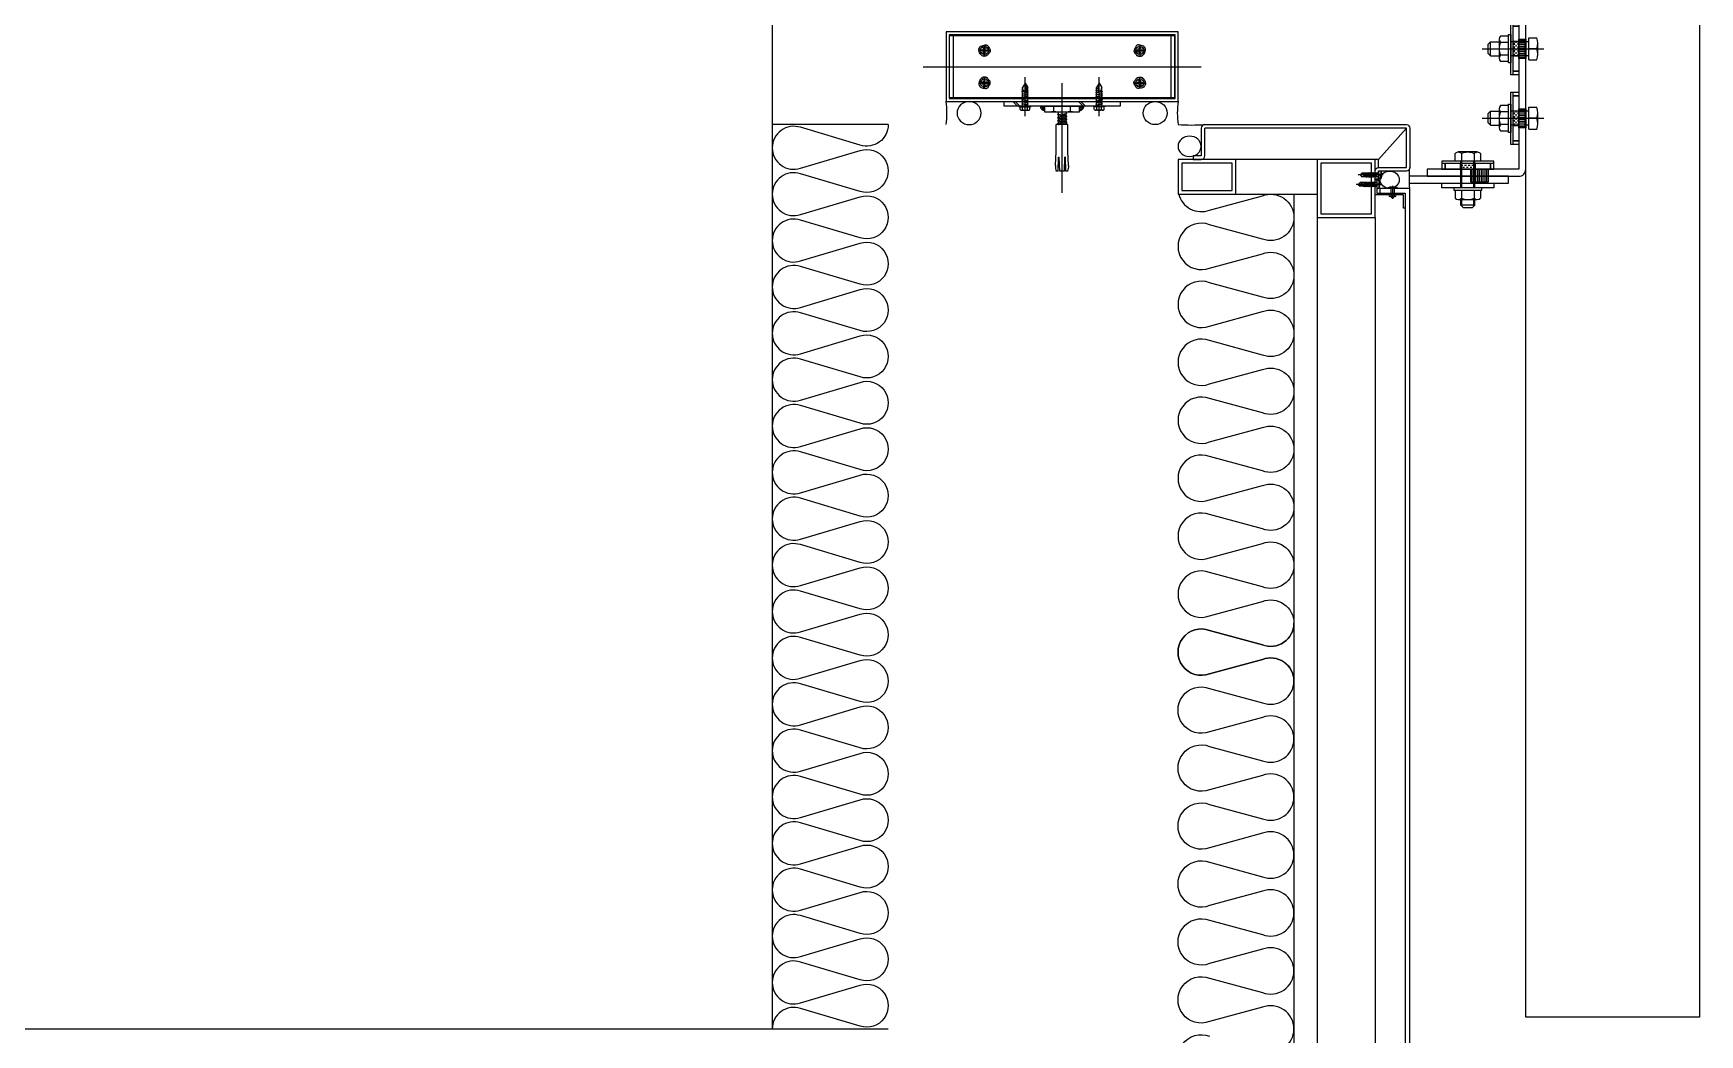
# Model space of a CAD drawing. Header units: millimetres. Extents: x 19868 to 801382, y -4805 to 85279.
# Drawn here: x 579051 to 580488, y 43674 to 44538 of the extents above; entities that cross this region are included whole.
import ezdxf

# ---------------------------------------------------------------- set-up
doc = ezdxf.new("R2010")
doc.units = ezdxf.units.MM
doc.header["$LTSCALE"] = 250
for name, pattern in [('CENTER', [50.8, 31.75, -6.35, 6.35, -6.35]), ('HID', [2.8, 1.8, -1]), ('HIDDEN', [9.525, 6.35, -3.175]), ('HIDDEN2', [4.7625, 3.175, -1.5875])]:
    doc.linetypes.add(name, pattern=pattern)
for name, color, linetype in [('-입면선1', 2, 'Continuous'), ('0-Sheet', 7, 'Continuous'), ('4', 4, 'Continuous'), ('A-ELE-4', 4, 'Continuous'), ('A-ELE-8', 8, 'Continuous'), ('A-ETC-8', 8, 'Continuous'), ('A-FIN', 6, 'Continuous'), ('A-FIN-9', 7, 'Continuous'), ('alucobond', 7, 'Continuous'), ('EXTRUSION', 7, 'Continuous'), ('fastener', 1, 'Continuous'), ('INSUL', 8, 'Continuous'), ('ISL', 251, 'Continuous'), ('mold', 4, 'Continuous'), ('RIVET', 6, 'Continuous'), ('S-TEEL', 4, 'Continuous'), ('SCREW', 1, 'Continuous'), ('SEALANT', 252, 'Continuous')]:
    doc.layers.add(name, color=color, linetype=linetype)

# ---------------------------------------------------------------- blocks, each defined once
blk = doc.blocks.new('A$C8466693f')
at = {"layer": 'A-ETC-8'}
h = blk.add_hatch(dxfattribs=at)
h.set_pattern_fill('JIS_LC_20A', color=256, scale=2, angle=270)
h.set_pattern_definition([(315, (-2993.713, 8736.746), (28.28427, 28.28427), []), (315, (-2993.713, 8734.746), (28.28427, 28.28427), [])])
h.paths.add_polyline_path([(200, -4224), (100, -4224), (100, -4220), (200, -4220)])
at = {"layer": 'INSUL'}
h = blk.add_hatch(dxfattribs=at)
h.set_pattern_fill('AR-SAND', color=256, scale=0.02)
h.set_pattern_definition([(217.5, (2931.9651, -3195.99146), (0.03200063, -0.97882647), [0, -0.77216, 0, -0.8636, 0, -0.8255]), (187.5, (2931.9651, -3195.9915), (-0.89904657, -1.4336502), [0, -0.41656, 0, -0.69596, 0, -0.2667]), (147.5, (2932.5899, -3195.99146), (-1.58198474, -0.00287437), [0, -0.254, 0, -0.9144, 0, -1.1938]), (137.5, (2932.5899, -3195.9915), (-1.5271129, -0.44585865), [0, -0.127, 0, -0.59944, 0, -0.6858])])
edge = h.paths.add_edge_path()
edge.add_spline(control_points=[(81.8, -4171.6), (81, -4171.7), (79.3, -4172.1), (77.5, -4175.2), (78.9, -4178.7), (81.8, -4181.6), (85.1, -4180.8), (86.6, -4178.9), (88.7, -4176.9), (87.1, -4173.8), (85.2, -4170.7), (83.1, -4171.2), (81.8, -4171.6)], knot_values=[0, 0, 0, 0, 2.395518, 5.094248, 9.480582, 12.644651, 16.609604, 17.634177, 20.133363, 24.245726, 26.635337, 30.092794, 30.092794, 30.092794, 30.092794], degree=3, periodic=0)
h = blk.add_hatch(dxfattribs=at)
h.set_pattern_fill('AR-SAND', color=256, scale=0.02, angle=180)
h.set_pattern_definition([(217.5, (2881.9651, -3195.99146), (0.03200063, -0.97882647), [0, -0.77216, 0, -0.8636, 0, -0.8255]), (187.5, (2881.9651, -3195.9915), (-0.89904657, -1.4336502), [0, -0.41656, 0, -0.69596, 0, -0.2667]), (147.5, (2882.5899, -3195.99146), (-1.58198474, -0.00287437), [0, -0.254, 0, -0.9144, 0, -1.1938]), (137.5, (2882.5899, -3195.9915), (-1.5271129, -0.44585865), [0, -0.127, 0, -0.59944, 0, -0.6858])])
edge = h.paths.add_edge_path()
edge.add_spline(control_points=[(218.2, -4171.6), (219, -4171.7), (220.7, -4172.1), (222.5, -4175.2), (221.1, -4178.7), (218.2, -4181.6), (214.9, -4180.8), (213.4, -4178.9), (211.3, -4176.9), (212.9, -4173.8), (214.8, -4170.7), (216.9, -4171.2), (218.2, -4171.6)], knot_values=[0, 0, 0, 0, 2.395518, 5.094248, 9.480582, 12.644651, 16.609604, 17.634177, 20.133363, 24.245726, 26.635337, 30.092794, 30.092794, 30.092794, 30.092794], degree=3, periodic=0)
h = blk.add_hatch(dxfattribs=at)
h.set_pattern_fill('AR-SAND', color=256, scale=0.02, angle=360)
h.set_pattern_definition([(217.5, (2931.9651, -3199.99146), (0.03200063, -0.97882647), [0, -0.77216, 0, -0.8636, 0, -0.8255]), (187.5, (2931.9651, -3199.9915), (-0.89904657, -1.4336502), [0, -0.41656, 0, -0.69596, 0, -0.2667]), (147.5, (2932.5899, -3199.99146), (-1.58198474, -0.00287437), [0, -0.254, 0, -0.9144, 0, -1.1938]), (137.5, (2932.5899, -3199.9915), (-1.5271129, -0.44585865), [0, -0.127, 0, -0.59944, 0, -0.6858])])
edge = h.paths.add_edge_path()
edge.add_spline(control_points=[(81.8, -4208.4), (81, -4208.3), (79.3, -4207.9), (77.5, -4204.8), (78.9, -4201.3), (81.8, -4198.4), (85.1, -4199.2), (86.6, -4201.1), (88.7, -4203.1), (87.1, -4206.2), (85.2, -4209.3), (83.1, -4208.8), (81.8, -4208.4)], knot_values=[0, 0, 0, 0, 2.395518, 5.094248, 9.480582, 12.644651, 16.609604, 17.634177, 20.133363, 24.245726, 26.635337, 30.092794, 30.092794, 30.092794, 30.092794], degree=3, periodic=0)
h = blk.add_hatch(dxfattribs=at)
h.set_pattern_fill('AR-SAND', color=256, scale=0.02, angle=180)
h.set_pattern_definition([(217.5, (2881.9651, -3199.99146), (0.03200063, -0.97882647), [0, -0.77216, 0, -0.8636, 0, -0.8255]), (187.5, (2881.9651, -3199.9915), (-0.89904657, -1.4336502), [0, -0.41656, 0, -0.69596, 0, -0.2667]), (147.5, (2882.5899, -3199.99146), (-1.58198474, -0.00287437), [0, -0.254, 0, -0.9144, 0, -1.1938]), (137.5, (2882.5899, -3199.9915), (-1.5271129, -0.44585865), [0, -0.127, 0, -0.59944, 0, -0.6858])])
edge = h.paths.add_edge_path()
edge.add_spline(control_points=[(218.2, -4208.4), (219, -4208.3), (220.7, -4207.9), (222.5, -4204.8), (221.1, -4201.3), (218.2, -4198.4), (214.9, -4199.2), (213.4, -4201.1), (211.3, -4203.1), (212.9, -4206.2), (214.8, -4209.3), (216.9, -4208.8), (218.2, -4208.4)], knot_values=[0, 0, 0, 0, 2.395518, 5.094248, 9.480582, 12.644651, 16.609604, 17.634177, 20.133363, 24.245726, 26.635337, 30.092794, 30.092794, 30.092794, 30.092794], degree=3, periodic=0)
at = {"layer": 'A-ETC-8'}
for p, q in [((115.7, -4211.2), (115.2, -4211.5)), ((120.8, -4212.5), (115.2, -4211.5)), ((115.7, -4211.7), (115.2, -4211.5)), ((118, -4204.1), (115.7, -4208)), ((115.7, -4211.2), (115.7, -4208)), ((115.7, -4211.2), (120.3, -4212.8)), ((120.3, -4212.3), (115.7, -4211.7)), ((115.7, -4213), (115.7, -4211.7)), ((118, -4232.6), (118, -4199.1)), ((118, -4204.1), (120.3, -4208)), ((118, -4204.1), (119.2, -4210.3)), ((118, -4210.3), (120.3, -4211.1)), ((120.8, -4210.8), (118, -4210.3)), ((120.3, -4210.6), (118, -4210.3)), ((120.3, -4210.6), (120.3, -4208)), ((120.8, -4210.8), (120.3, -4210.6)), ((120.8, -4210.8), (120.3, -4211.1)), ((120.3, -4212.5), (120.3, -4211.1)), ((150, -4298.9), (150, -4204.1)), ((179.2, -4210.8), (182, -4210.3)), ((179.2, -4210.8), (179.7, -4210.6)), ((179.2, -4210.8), (179.7, -4211.1)), ((179.2, -4212.5), (184.8, -4211.5)), ((182, -4204.1), (179.7, -4208)), ((179.7, -4210.6), (179.7, -4208)), ((182, -4210.3), (179.7, -4211.1)), ((179.7, -4210.6), (182, -4210.3)), ((179.7, -4212.5), (179.7, -4211.1)), ((184.3, -4211.2), (179.7, -4212.8)), ((179.7, -4212.3), (184.3, -4211.7)), ((182, -4204.1), (180.8, -4210.3)), ((182, -4232.6), (182, -4199.1)), ((182, -4204.1), (184.3, -4208)), ((184.3, -4211.2), (184.3, -4208)), ((184.3, -4211.2), (184.8, -4211.5)), ((184.3, -4211.7), (184.8, -4211.5)), ((184.3, -4213), (184.3, -4211.7)), ((112.7, -4224), (123.3, -4224)), ((112.7, -4224.4), (112.7, -4224)), ((112.7, -4224.4), (123.3, -4224.4)), ((113.8, -4224.5), (122.2, -4224.5)), ((113.8, -4227), (113.8, -4224.5)), ((115.7, -4213), (115.2, -4213.3)), ((120.8, -4214.3), (115.2, -4213.3)), ((115.7, -4213.5), (115.2, -4213.3)), ((115.7, -4214.8), (115.2, -4215)), ((120.8, -4216.1), (115.2, -4215)), ((115.7, -4215.2), (115.2, -4215)), ((115.7, -4216.5), (115.2, -4216.8)), ((120.8, -4217.8), (115.2, -4216.8)), ((115.7, -4217), (115.2, -4216.8)), ((115.7, -4218.3), (115.2, -4218.5)), ((120.8, -4219.6), (115.2, -4218.5)), ((115.7, -4218.8), (115.2, -4218.5)), ((115.7, -4220), (115.2, -4220.3)), ((120.8, -4221.3), (115.2, -4220.3)), ((115.7, -4220.5), (115.2, -4220.3)), ((115.7, -4221.8), (115.2, -4222.1)), ((120.8, -4223.1), (115.2, -4222.1)), ((115.7, -4222.3), (115.2, -4222.1)), ((115.7, -4213), (120.3, -4214.6)), ((120.3, -4214.1), (115.7, -4213.5)), ((115.7, -4214.8), (115.7, -4213.5)), ((115.7, -4214.8), (120.3, -4216.3)), ((120.3, -4215.8), (115.7, -4215.2)), ((115.7, -4216.5), (115.7, -4215.2)), ((115.7, -4216.5), (120.3, -4218.1)), ((120.3, -4217.6), (115.7, -4217)), ((115.7, -4218.3), (115.7, -4217)), ((115.7, -4218.3), (120.3, -4219.8)), ((120.3, -4219.4), (115.7, -4218.8)), ((115.7, -4220), (115.7, -4218.8)), ((115.7, -4220), (120.3, -4221.6)), ((120.3, -4221.1), (115.7, -4220.5)), ((115.7, -4221.8), (115.7, -4220.5)), ((115.7, -4221.8), (120.3, -4223.4)), ((115.7, -4224), (115.7, -4222.3)), ((120.3, -4222.9), (115.7, -4222.3)), ((115.7, -4224.5), (115.7, -4224.4)), ((115.9, -4227), (115.9, -4224.5)), ((120.1, -4227), (120.1, -4224.5)), ((120.8, -4212.5), (120.3, -4212.3)), ((120.8, -4212.5), (120.3, -4212.8)), ((120.3, -4214.1), (120.3, -4212.8)), ((120.8, -4214.3), (120.3, -4214.1)), ((120.8, -4214.3), (120.3, -4214.6)), ((120.3, -4215.8), (120.3, -4214.6)), ((120.8, -4216.1), (120.3, -4215.8)), ((120.8, -4216.1), (120.3, -4216.3)), ((120.3, -4217.6), (120.3, -4216.3)), ((120.8, -4217.8), (120.3, -4217.6)), ((120.8, -4217.8), (120.3, -4218.1)), ((120.3, -4219.4), (120.3, -4218.1)), ((120.8, -4219.6), (120.3, -4219.4)), ((120.8, -4219.6), (120.3, -4219.8)), ((120.3, -4221.1), (120.3, -4219.8)), ((120.8, -4221.3), (120.3, -4221.1)), ((120.8, -4221.3), (120.3, -4221.6)), ((120.3, -4222.9), (120.3, -4221.6)), ((120.8, -4223.1), (120.3, -4222.9)), ((120.8, -4223.1), (120.3, -4223.4)), ((120.3, -4224), (120.3, -4223.4)), ((120.3, -4224.5), (120.3, -4224.4)), ((122.2, -4227), (122.2, -4224.5)), ((123.3, -4224.4), (123.3, -4224)), ((135, -4224), (165, -4224)), ((135, -4229), (135, -4224)), ((142.9, -4228.2), (142.9, -4224.8)), ((157.1, -4228.2), (157.1, -4224.8)), ((165, -4229), (165, -4224)), ((187.3, -4224), (176.7, -4224)), ((176.7, -4224.4), (176.7, -4224)), ((187.3, -4224.4), (176.7, -4224.4)), ((186.2, -4224.5), (177.8, -4224.5)), ((177.8, -4227), (177.8, -4224.5)), ((179.2, -4212.5), (179.7, -4212.3)), ((179.2, -4212.5), (179.7, -4212.8)), ((179.2, -4214.3), (184.8, -4213.3)), ((179.2, -4214.3), (179.7, -4214.1)), ((179.2, -4214.3), (179.7, -4214.6)), ((179.2, -4216.1), (184.8, -4215)), ((179.2, -4216.1), (179.7, -4215.8)), ((179.2, -4216.1), (179.7, -4216.3)), ((179.2, -4217.8), (184.8, -4216.8)), ((179.2, -4217.8), (179.7, -4217.6)), ((179.2, -4217.8), (179.7, -4218.1)), ((179.2, -4219.6), (184.8, -4218.5)), ((179.2, -4219.6), (179.7, -4219.4)), ((179.2, -4219.6), (179.7, -4219.8)), ((179.2, -4221.3), (184.8, -4220.3)), ((179.2, -4221.3), (179.7, -4221.1)), ((179.2, -4221.3), (179.7, -4221.6)), ((179.2, -4223.1), (184.8, -4222.1)), ((179.2, -4223.1), (179.7, -4222.9)), ((179.2, -4223.1), (179.7, -4223.4)), ((179.7, -4214.1), (179.7, -4212.8)), ((184.3, -4213), (179.7, -4214.6)), ((179.7, -4214.1), (184.3, -4213.5)), ((179.7, -4215.8), (179.7, -4214.6)), ((184.3, -4214.8), (179.7, -4216.3)), ((179.7, -4215.8), (184.3, -4215.2)), ((179.7, -4217.6), (179.7, -4216.3)), ((184.3, -4216.5), (179.7, -4218.1)), ((179.7, -4217.6), (184.3, -4217)), ((179.7, -4219.4), (179.7, -4218.1)), ((184.3, -4218.3), (179.7, -4219.8)), ((179.7, -4219.4), (184.3, -4218.8)), ((179.7, -4221.1), (179.7, -4219.8)), ((184.3, -4220), (179.7, -4221.6)), ((179.7, -4221.1), (184.3, -4220.5)), ((179.7, -4222.9), (179.7, -4221.6)), ((184.3, -4221.8), (179.7, -4223.4)), ((179.7, -4222.9), (184.3, -4222.3)), ((179.7, -4224), (179.7, -4223.4)), ((179.7, -4224.5), (179.7, -4224.4)), ((179.9, -4227), (179.9, -4224.5)), ((184.1, -4227), (184.1, -4224.5)), ((184.3, -4213), (184.8, -4213.3)), ((184.3, -4213.5), (184.8, -4213.3)), ((184.3, -4214.8), (184.3, -4213.5)), ((184.3, -4214.8), (184.8, -4215)), ((184.3, -4215.2), (184.8, -4215)), ((184.3, -4216.5), (184.3, -4215.2)), ((184.3, -4216.5), (184.8, -4216.8)), ((184.3, -4217), (184.8, -4216.8)), ((184.3, -4218.3), (184.3, -4217)), ((184.3, -4218.3), (184.8, -4218.5)), ((184.3, -4218.8), (184.8, -4218.5)), ((184.3, -4220), (184.3, -4218.8)), ((184.3, -4220), (184.8, -4220.3)), ((184.3, -4220.5), (184.8, -4220.3)), ((184.3, -4221.8), (184.3, -4220.5)), ((184.3, -4221.8), (184.8, -4222.1)), ((184.3, -4222.3), (184.8, -4222.1)), ((184.3, -4224), (184.3, -4222.3)), ((184.3, -4224.5), (184.3, -4224.4)), ((186.2, -4227), (186.2, -4224.5)), ((187.3, -4224.4), (187.3, -4224)), ((114.9, -4227.6), (121.1, -4227.6)), ((135, -4229), (165, -4229)), ((155, -4240), (145, -4240)), ((145, -4263.1), (145, -4240)), ((146.1, -4231.3), (154.1, -4230.3)), ((146.1, -4231.3), (146.6, -4230.7)), ((146.1, -4231.3), (147.1, -4232.3)), ((146.1, -4233.8), (147.1, -4232.8)), ((146.1, -4233.8), (154.1, -4232.8)), ((146.1, -4233.8), (147.1, -4234.8)), ((146.1, -4236.4), (147.1, -4235.4)), ((146.1, -4236.4), (154.1, -4235.4)), ((146.1, -4236.4), (147.1, -4237.4)), ((146.1, -4238.9), (147.1, -4237.9)), ((146.1, -4238.9), (154.1, -4237.9)), ((146.1, -4238.9), (147.1, -4239.9)), ((146.6, -4229), (146.6, -4230)), ((146.6, -4230), (146.6, -4230.7)), ((147.1, -4232.3), (153.1, -4231.3)), ((147.1, -4232.8), (153.1, -4231.8)), ((147.1, -4232.8), (147.1, -4232.3)), ((147.1, -4234.8), (153.1, -4233.8)), ((147.1, -4235.4), (153.1, -4234.4)), ((147.1, -4235.4), (147.1, -4234.8)), ((147.1, -4237.4), (153.1, -4236.4)), ((147.1, -4237.9), (153.1, -4236.9)), ((147.1, -4237.9), (147.1, -4237.4)), ((147.1, -4239.9), (153.1, -4238.9)), ((147.1, -4240), (147.1, -4239.9)), ((150, -4240), (153.1, -4239.5)), ((154.1, -4230.3), (153.1, -4231.3)), ((153.1, -4231.8), (153.1, -4231.3)), ((154.1, -4232.8), (153.1, -4231.8)), ((154.1, -4232.8), (153.1, -4233.8)), ((153.1, -4234.4), (153.1, -4233.8)), ((154.1, -4235.4), (153.1, -4234.4)), ((154.1, -4235.4), (153.1, -4236.4)), ((153.1, -4236.9), (153.1, -4236.4)), ((154.1, -4237.9), (153.1, -4236.9)), ((154.1, -4237.9), (153.1, -4238.9)), ((153.1, -4239.5), (153.1, -4238.9)), ((153.6, -4240), (153.1, -4239.5)), ((153.4, -4229), (153.4, -4229.7)), ((154.1, -4230.3), (153.4, -4229.7)), ((155, -4263.1), (155, -4240)), ((185.1, -4227.6), (178.9, -4227.6)), ((144.4, -4275.2), (145, -4263.1)), ((146.7, -4280), (147, -4267.9)), ((147, -4267.9), (147.6, -4267.9)), ((147.9, -4280), (147.6, -4267.9)), ((152.1, -4280), (152.4, -4267.9)), ((153, -4267.9), (152.4, -4267.9)), ((153.3, -4280), (153, -4267.9)), ((155.6, -4275.2), (155, -4263.1)), ((145, -4280), (145, -4279.8)), ((145, -4280), (145, -4279.8)), ((146.7, -4280), (145, -4280)), ((152.1, -4280), (147.9, -4280)), ((154.9, -4280), (153.3, -4280)), ((155, -4280), (155, -4279.8))]:
    blk.add_line(p, q, dxfattribs=at)
blk.add_lwpolyline([(200, -4224), (100, -4224), (100, -4220), (200, -4220)], close=True, dxfattribs=at)
for centre, radius, start, end in [((120.2, -4208), 4.45, 180.0342, 242.5077), ((117.7, -4210.5), 1.53, 295.2623, 7.1309), ((119.2, -4207.7), 1.08, 250.2196, 348.1271), ((180.8, -4207.7), 1.08, 191.8729, 289.7804), ((182.3, -4210.5), 1.53, 172.8691, 244.7377), ((179.8, -4208), 4.45, 297.4923, 359.9658), ((118.2, -4211.7), 0.229, 242.5077, 295.2623), ((135, -4224), 3.79, 179.2187, 270), ((135, -4224), 2.79, 179.2187, 270), ((135, -4224), 1.79, 179.2187, 270), ((135, -4224), 0.786, 179.2187, 270), ((135.8, -4257.3), 33.3, 77.7313, 91.4538), ((150, -4257.3), 33.3, 77.7313, 102.2687), ((164.2, -4257.3), 33.3, 88.5462, 102.2687), ((165, -4224), 0.786, 270, 0.7813), ((165, -4224), 1.79, 270, 0.7813), ((165, -4224), 2.79, 270, 0.7813), ((165, -4224), 3.79, 270, 0.7813), ((181.8, -4211.7), 0.229, 244.7377, 297.4923), ((114.9, -4226.3), 1.24, 212.5593, 327.4407), ((118, -4223.4), 4.1, 239.357, 300.643), ((121.1, -4226.3), 1.24, 212.5593, 327.4407), ((135.8, -4195.7), 33.3, 268.5462, 282.2687), ((150, -4195.7), 33.3, 257.7313, 282.2687), ((164.2, -4195.7), 33.3, 257.7313, 271.4538), ((178.9, -4226.3), 1.24, 212.5593, 327.4407), ((182, -4223.4), 4.1, 239.357, 300.643), ((185.1, -4226.3), 1.24, 212.5593, 327.4407), ((156.8, -4275.9), 12.5, 177, 199.3504), ((143.2, -4275.9), 12.5, 340.6496, 3)]:
    blk.add_arc(centre, radius, start, end, dxfattribs=at)
at = {"layer": 'INSUL'}
for p, q in [((87.5, -4176), (78.5, -4176)), ((83, -4171.5), (83, -4180.5)), ((212.5, -4176), (221.5, -4176)), ((217, -4171.5), (217, -4180.5)), ((30, -4190), (270, -4190)), ((87.5, -4204), (78.5, -4204)), ((83, -4208.5), (83, -4199.5)), ((212.5, -4204), (221.5, -4204)), ((217, -4208.5), (217, -4199.5))]:
    blk.add_line(p, q, dxfattribs=at)
for points in [[(250, -4220), (250, -4160), (50, -4160), (50, -4220)], [(247.5, -4217.5), (247.5, -4162.5), (52.5, -4162.5), (52.5, -4217.5)], [(247, -4217), (53, -4217), (53, -4163), (247, -4163)], [(56, -4217), (53, -4217), (53, -4163), (56, -4163)], [(247, -4217), (244, -4217), (244, -4163), (247, -4163)], [(82.7, -4173.8), (82.7, -4173.6), (82.8, -4173.5), (82.9, -4173.5), (83, -4173.5), (83.1, -4173.5), (83.2, -4173.5), (83.3, -4173.6), (83.3, -4173.8), (83.4, -4174), (83.4, -4174.2), (83.4, -4174.4), (83.4, -4174.7), (83.4, -4174.9), (83.4, -4175.1), (83.5, -4175.3), (83.6, -4175.4), (83.7, -4175.5), (83.9, -4175.6), (84.1, -4175.6), (84.3, -4175.6), (84.6, -4175.6), (84.8, -4175.6), (85, -4175.6), (85.2, -4175.7), (85.4, -4175.7), (85.5, -4175.8), (85.5, -4175.9), (85.5, -4176), (85.5, -4176.1), (85.5, -4176.2), (85.4, -4176.3), (85.2, -4176.3), (85, -4176.4), (84.8, -4176.4), (84.6, -4176.4), (84.3, -4176.4), (84.1, -4176.4), (83.9, -4176.4), (83.7, -4176.5), (83.6, -4176.6), (83.5, -4176.7), (83.4, -4176.9), (83.4, -4177.1), (83.4, -4177.3), (83.4, -4177.6), (83.4, -4177.8), (83.4, -4178), (83.3, -4178.2), (83.3, -4178.4), (83.2, -4178.5), (83.1, -4178.5), (83, -4178.5), (82.9, -4178.5), (82.8, -4178.5), (82.7, -4178.4), (82.7, -4178.2), (82.6, -4178), (82.6, -4177.8), (82.6, -4177.6), (82.6, -4177.3), (82.6, -4177.1), (82.6, -4176.9), (82.5, -4176.7), (82.4, -4176.6), (82.3, -4176.5), (82.1, -4176.4), (81.9, -4176.4), (81.7, -4176.4), (81.4, -4176.4), (81.2, -4176.4), (81, -4176.4), (80.8, -4176.3), (80.6, -4176.3), (80.5, -4176.2), (80.5, -4176.1), (80.5, -4176), (80.5, -4175.9), (80.5, -4175.8), (80.6, -4175.7), (80.8, -4175.7), (81, -4175.6), (81.2, -4175.6), (81.4, -4175.6), (81.7, -4175.6), (81.9, -4175.6), (82.1, -4175.6), (82.3, -4175.5), (82.4, -4175.4), (82.5, -4175.3), (82.6, -4175.1), (82.6, -4174.9), (82.6, -4174.7), (82.6, -4174.4), (82.6, -4174.2), (82.6, -4174)], [(217.3, -4173.8), (217.3, -4173.6), (217.2, -4173.5), (217.1, -4173.5), (217, -4173.5), (216.9, -4173.5), (216.8, -4173.5), (216.7, -4173.6), (216.7, -4173.8), (216.6, -4174), (216.6, -4174.2), (216.6, -4174.4), (216.6, -4174.7), (216.6, -4174.9), (216.6, -4175.1), (216.5, -4175.3), (216.4, -4175.4), (216.3, -4175.5), (216.1, -4175.6), (215.9, -4175.6), (215.7, -4175.6), (215.4, -4175.6), (215.2, -4175.6), (215, -4175.6), (214.8, -4175.7), (214.6, -4175.7), (214.5, -4175.8), (214.5, -4175.9), (214.5, -4176), (214.5, -4176.1), (214.5, -4176.2), (214.6, -4176.3), (214.8, -4176.3), (215, -4176.4), (215.2, -4176.4), (215.4, -4176.4), (215.7, -4176.4), (215.9, -4176.4), (216.1, -4176.4), (216.3, -4176.5), (216.4, -4176.6), (216.5, -4176.7), (216.6, -4176.9), (216.6, -4177.1), (216.6, -4177.3), (216.6, -4177.6), (216.6, -4177.8), (216.6, -4178), (216.7, -4178.2), (216.7, -4178.4), (216.8, -4178.5), (216.9, -4178.5), (217, -4178.5), (217.1, -4178.5), (217.2, -4178.5), (217.3, -4178.4), (217.3, -4178.2), (217.4, -4178), (217.4, -4177.8), (217.4, -4177.6), (217.4, -4177.3), (217.4, -4177.1), (217.4, -4176.9), (217.5, -4176.7), (217.6, -4176.6), (217.7, -4176.5), (217.9, -4176.4), (218.1, -4176.4), (218.3, -4176.4), (218.6, -4176.4), (218.8, -4176.4), (219, -4176.4), (219.2, -4176.3), (219.4, -4176.3), (219.5, -4176.2), (219.5, -4176.1), (219.5, -4176), (219.5, -4175.9), (219.5, -4175.8), (219.4, -4175.7), (219.2, -4175.7), (219, -4175.6), (218.8, -4175.6), (218.6, -4175.6), (218.3, -4175.6), (218.1, -4175.6), (217.9, -4175.6), (217.7, -4175.5), (217.6, -4175.4), (217.5, -4175.3), (217.4, -4175.1), (217.4, -4174.9), (217.4, -4174.7), (217.4, -4174.4), (217.4, -4174.2), (217.4, -4174)], [(82.7, -4206.2), (82.7, -4206.4), (82.8, -4206.5), (82.9, -4206.5), (83, -4206.5), (83.1, -4206.5), (83.2, -4206.5), (83.3, -4206.4), (83.3, -4206.2), (83.4, -4206), (83.4, -4205.8), (83.4, -4205.6), (83.4, -4205.3), (83.4, -4205.1), (83.4, -4204.9), (83.5, -4204.7), (83.6, -4204.6), (83.7, -4204.5), (83.9, -4204.4), (84.1, -4204.4), (84.3, -4204.4), (84.6, -4204.4), (84.8, -4204.4), (85, -4204.4), (85.2, -4204.3), (85.4, -4204.3), (85.5, -4204.2), (85.5, -4204.1), (85.5, -4204), (85.5, -4203.9), (85.5, -4203.8), (85.4, -4203.7), (85.2, -4203.7), (85, -4203.6), (84.8, -4203.6), (84.6, -4203.6), (84.3, -4203.6), (84.1, -4203.6), (83.9, -4203.6), (83.7, -4203.5), (83.6, -4203.4), (83.5, -4203.3), (83.4, -4203.1), (83.4, -4202.9), (83.4, -4202.7), (83.4, -4202.4), (83.4, -4202.2), (83.4, -4202), (83.3, -4201.8), (83.3, -4201.6), (83.2, -4201.5), (83.1, -4201.5), (83, -4201.5), (82.9, -4201.5), (82.8, -4201.5), (82.7, -4201.6), (82.7, -4201.8), (82.6, -4202), (82.6, -4202.2), (82.6, -4202.4), (82.6, -4202.7), (82.6, -4202.9), (82.6, -4203.1), (82.5, -4203.3), (82.4, -4203.4), (82.3, -4203.5), (82.1, -4203.6), (81.9, -4203.6), (81.7, -4203.6), (81.4, -4203.6), (81.2, -4203.6), (81, -4203.6), (80.8, -4203.7), (80.6, -4203.7), (80.5, -4203.8), (80.5, -4203.9), (80.5, -4204), (80.5, -4204.1), (80.5, -4204.2), (80.6, -4204.3), (80.8, -4204.3), (81, -4204.4), (81.2, -4204.4), (81.4, -4204.4), (81.7, -4204.4), (81.9, -4204.4), (82.1, -4204.4), (82.3, -4204.5), (82.4, -4204.6), (82.5, -4204.7), (82.6, -4204.9), (82.6, -4205.1), (82.6, -4205.3), (82.6, -4205.6), (82.6, -4205.8), (82.6, -4206)], [(217.3, -4206.2), (217.3, -4206.4), (217.2, -4206.5), (217.1, -4206.5), (217, -4206.5), (216.9, -4206.5), (216.8, -4206.5), (216.7, -4206.4), (216.7, -4206.2), (216.6, -4206), (216.6, -4205.8), (216.6, -4205.6), (216.6, -4205.3), (216.6, -4205.1), (216.6, -4204.9), (216.5, -4204.7), (216.4, -4204.6), (216.3, -4204.5), (216.1, -4204.4), (215.9, -4204.4), (215.7, -4204.4), (215.4, -4204.4), (215.2, -4204.4), (215, -4204.4), (214.8, -4204.3), (214.6, -4204.3), (214.5, -4204.2), (214.5, -4204.1), (214.5, -4204), (214.5, -4203.9), (214.5, -4203.8), (214.6, -4203.7), (214.8, -4203.7), (215, -4203.6), (215.2, -4203.6), (215.4, -4203.6), (215.7, -4203.6), (215.9, -4203.6), (216.1, -4203.6), (216.3, -4203.5), (216.4, -4203.4), (216.5, -4203.3), (216.6, -4203.1), (216.6, -4202.9), (216.6, -4202.7), (216.6, -4202.4), (216.6, -4202.2), (216.6, -4202), (216.7, -4201.8), (216.7, -4201.6), (216.8, -4201.5), (216.9, -4201.5), (217, -4201.5), (217.1, -4201.5), (217.2, -4201.5), (217.3, -4201.6), (217.3, -4201.8), (217.4, -4202), (217.4, -4202.2), (217.4, -4202.4), (217.4, -4202.7), (217.4, -4202.9), (217.4, -4203.1), (217.5, -4203.3), (217.6, -4203.4), (217.7, -4203.5), (217.9, -4203.6), (218.1, -4203.6), (218.3, -4203.6), (218.6, -4203.6), (218.8, -4203.6), (219, -4203.6), (219.2, -4203.7), (219.4, -4203.7), (219.5, -4203.8), (219.5, -4203.9), (219.5, -4204), (219.5, -4204.1), (219.5, -4204.2), (219.4, -4204.3), (219.2, -4204.3), (219, -4204.4), (218.8, -4204.4), (218.6, -4204.4), (218.3, -4204.4), (218.1, -4204.4), (217.9, -4204.4), (217.7, -4204.5), (217.6, -4204.6), (217.5, -4204.7), (217.4, -4204.9), (217.4, -4205.1), (217.4, -4205.3), (217.4, -4205.6), (217.4, -4205.8), (217.4, -4206)]]:
    blk.add_lwpolyline(points, close=True, dxfattribs=at)
blk.add_lwpolyline([(95, -4220), (205, -4220)], dxfattribs=at)
for centre in [(83, -4176), (217, -4176), (83, -4204), (217, -4204)]:
    blk.add_circle(centre, 3.5, dxfattribs=at)
blk.add_arc((-28.6, -4230), 79.2, 352.7508, 7.2492, dxfattribs=at)
at = {"layer": 'INSUL', "extrusion": (0, 0, -1)}
blk.add_ellipse((69.8, -4230), major_axis=(10.4, 0), ratio=0.957796, dxfattribs=at)
at = {"layer": 'INSUL'}
for points in [[(81.8, -4171.6), (79.6, -4172.4), (78.2, -4174.7), (79.3, -4178.9), (81.8, -4180.9), (85.7, -4180), (86.3, -4179.2), (87.9, -4177.2), (86.8, -4173.3), (85.3, -4171.4), (81.8, -4171.6)], [(218.2, -4171.6), (220.4, -4172.4), (221.8, -4174.7), (220.7, -4178.9), (218.2, -4180.9), (214.3, -4180), (213.7, -4179.2), (212.1, -4177.2), (213.2, -4173.3), (214.7, -4171.4), (218.2, -4171.6)], [(81.8, -4208.4), (79.6, -4207.6), (78.2, -4205.3), (79.3, -4201.1), (81.8, -4199.1), (85.7, -4200), (86.3, -4200.8), (87.9, -4202.8), (86.8, -4206.7), (85.3, -4208.6), (81.8, -4208.4)], [(218.2, -4208.4), (220.4, -4207.6), (221.8, -4205.3), (220.7, -4201.1), (218.2, -4199.1), (214.3, -4200), (213.7, -4200.8), (212.1, -4202.8), (213.2, -4206.7), (214.7, -4208.6), (218.2, -4208.4)]]:
    blk.add_spline(points, degree=3, dxfattribs=at)
blk = doc.blocks.new('A$Cae507117')
at = {"layer": 'A-ETC-8'}
for points in [[(-50, 0), (-50, -50), (0, -50), (0, 0)], [(-46.8, -3.2), (-46.8, -46.8), (-3.2, -46.8), (-3.2, -3.2)]]:
    blk.add_lwpolyline(points, close=True, dxfattribs=at)
blk = doc.blocks.new('PH-4-16')
at = {"layer": 'SCREW'}
for p, q in [((-1.5, 0), (-1.5, -1)), ((1.5, 0), (1.5, -1.6)), ((0.1, -0.9), (-2, -1.2)), ((-2, -1.2), (-1.5, -1)), ((0.1, -1), (-2, -1.3)), ((-2, -1.3), (-1.5, -1.5)), ((2, -1.8), (-2, -2.4)), ((-2, -2.4), (-1.5, -2.2)), ((-2, -2.5), (-1.5, -2.7)), ((2, -3), (-2, -3.7)), ((-2, -3.6), (-1.5, -3.5)), ((-2, -3.8), (-1.5, -4)), ((2, -4.3), (-2, -4.9)), ((-2, -4.9), (-1.5, -4.7)), ((-2, -5), (-1.5, -5.2)), ((2, -5.5), (-2, -6.2)), ((-2, -6.1), (-1.5, -5.9)), ((-2, -6.2), (-1.5, -6.4)), ((2, -6.7), (-2, -7.4)), ((-2, -7.4), (-1.5, -7.2)), ((-2, -7.5), (-1.5, -7.7)), ((2, -8), (-2, -8.6)), ((-2, -8.6), (-1.5, -8.4)), ((-2, -8.7), (-1.5, -8.9)), ((2, -9.2), (-2, -9.9)), ((-2, -9.9), (-1.5, -9.7)), ((-2, -10), (-1.5, -10.2)), ((2, -10.5), (-2, -11.1)), ((-2, -11.1), (-1.5, -10.9)), ((-2, -11.2), (-1.5, -11.4)), ((2, -1.9), (-2, -2.5)), ((2, -3.1), (-2, -3.8)), ((2, -4.4), (-2, -5)), ((2, -5.6), (-2, -6.3)), ((2, -6.9), (-2, -7.5)), ((2, -8.1), (-2, -8.7)), ((2, -9.3), (-2, -10)), ((2, -10.6), (-2, -11.2)), ((0.1, -0.9), (-1.5, -1)), ((0.1, -1), (-1.5, -1.5)), ((-1.5, -1.5), (-1.5, -2.2)), ((1.5, -1.6), (-1.5, -2.2)), ((1.5, -2.1), (-1.5, -2.7)), ((-1.5, -2.7), (-1.5, -3.5)), ((1.5, -2.8), (-1.5, -3.5)), ((1.5, -3.3), (-1.5, -4)), ((1.5, -4.1), (-1.5, -4.7)), ((1.5, -4.6), (-1.5, -5.2)), ((-1.5, -5.2), (-1.5, -5.9)), ((1.5, -5.3), (-1.5, -5.9)), ((1.5, -5.8), (-1.5, -6.4)), ((-1.5, -6.4), (-1.5, -7.2)), ((1.5, -6.5), (-1.5, -7.2)), ((1.5, -7.1), (-1.5, -7.7)), ((-1.5, -7.7), (-1.5, -8.4)), ((1.5, -7.8), (-1.5, -8.4)), ((1.5, -8.3), (-1.5, -8.9)), ((-1.5, -8.9), (-1.5, -9.7)), ((1.5, -9), (-1.5, -9.7)), ((1.5, -9.5), (-1.5, -10.2)), ((-1.5, -10.2), (-1.5, -10.9)), ((1.5, -10.3), (-1.5, -10.9)), ((1.5, -10.8), (-1.5, -11.4)), ((-1.5, -11.4), (-1.5, -14.5)), ((-1.1, -12.6), (-1.1, -14.5)), ((1.5, -14.5), (0.4, -12.2)), ((1.5, -1.6), (2, -1.8)), ((2, -1.9), (1.5, -2.1)), ((1.5, -2.1), (1.5, -2.8)), ((2, -3), (1.5, -2.8)), ((2, -3.1), (1.5, -3.3)), ((1.5, -3.3), (1.5, -4.1)), ((2, -4.3), (1.5, -4.1)), ((2, -4.4), (1.5, -4.6)), ((1.5, -4.6), (1.5, -5.3)), ((2, -5.5), (1.5, -5.3)), ((2, -5.6), (1.5, -5.8)), ((1.5, -5.8), (1.5, -6.5)), ((2, -6.7), (1.5, -6.5)), ((2, -6.9), (1.5, -7.1)), ((1.5, -7.1), (1.5, -7.8)), ((2, -8), (1.5, -7.8)), ((2, -8.1), (1.5, -8.3)), ((1.5, -8.3), (1.5, -9)), ((2, -9.2), (1.5, -9)), ((2, -9.3), (1.5, -9.5)), ((1.5, -9.5), (1.5, -10.3)), ((2, -10.5), (1.5, -10.3)), ((2, -10.6), (1.5, -10.8)), ((1.5, -10.8), (1.5, -14.5)), ((-1.5, -14.5), (-1.1, -14.5)), ((0, -16), (-1.5, -14.5)), ((-1.1, -14.5), (0, -16)), ((0, -16), (1.5, -14.5))]:
    blk.add_line(p, q, dxfattribs=at)
at = {"layer": 'SCREW', "color": 1, "linetype": 'CENTER'}
blk.add_line((0, 4), (0, -17.7), dxfattribs=at)
at = {"layer": 'SCREW', "linetype": 'HIDDEN2'}
blk.add_line((-1.5, -4), (-1.5, -4.7), dxfattribs=at)
at = {"layer": 'SCREW'}
blk.add_lwpolyline([(3.5, 1), (3.5, 0), (-3.5, 0), (-3.5, 1, -0.336479), (-2.5, 2.2, -0.138717), (2.5, 2.2, -0.336479)], format="xyb", close=True, dxfattribs=at)
blk.add_lwpolyline([(-2.5, 2.2), (-2.3, 2), (-2.1, 1.9), (-1.8, 1.9), (-1.5, 2), (-1.3, 2), (-1, 2.1), (-0.8, 2.1), (-0.7, 2.1), (-0.6, 2.1), (-0.5, 2), (-0.5, 1.8), (-0.5, 1.6), (-0.5, 1.4), (-0.5, 1.2), (-0.5, 1), (-0.5, 0.8), (-0.4, 0.7), (-0.3, 0.6), (-0.1, 0.6), (0, 0.5), (0.1, 0.6), (0.3, 0.6), (0.4, 0.7), (0.5, 0.8), (0.5, 1), (0.5, 1.2), (0.5, 1.4), (0.5, 1.6), (0.5, 1.8), (0.5, 2), (0.6, 2.1), (0.7, 2.1), (0.8, 2.1), (1, 2.1), (1.3, 2), (1.5, 2), (1.8, 1.9), (2.1, 1.9), (2.3, 2), (2.5, 2.2)], dxfattribs=at)
for centre, radius, start, end in [((-1.9, -1.2), 0.0931, 139.8661, 209.9246), ((-1.9, -2.5), 0.0931, 139.8661, 209.9246), ((-1.9, -3.7), 0.0931, 139.8661, 209.9246), ((-1.9, -4.9), 0.0931, 139.8661, 209.9246), ((-1.9, -6.2), 0.0931, 139.8661, 209.9246), ((-1.9, -7.4), 0.0931, 139.8661, 209.9246), ((-1.9, -8.7), 0.0931, 139.8661, 209.9246), ((-1.9, -9.9), 0.0931, 139.8661, 209.9246), ((-1.9, -11.2), 0.0931, 139.8661, 209.9246), ((-0.3, -12.6), 0.815, 27.365, 180), ((0, -0.9), 0.0605, 310.7271, 69.3149), ((1.9, -1.8), 0.0931, 319.8661, 29.9246), ((1.9, -3.1), 0.0931, 319.8661, 29.9246), ((1.9, -4.3), 0.0931, 319.8661, 29.9246), ((1.9, -5.6), 0.0931, 319.8661, 29.9246), ((1.9, -6.8), 0.0931, 319.8661, 29.9246), ((1.9, -8), 0.0931, 319.8661, 29.9246), ((1.9, -9.3), 0.0931, 319.8661, 29.9246), ((1.9, -10.5), 0.0931, 319.8661, 29.9246)]:
    blk.add_arc(centre, radius, start, end, dxfattribs=at)
blk = doc.blocks.new('revit')
at = {"layer": 'RIVET'}
for p, q in [((-4.2, 0.5), (-4.2, 0)), ((4.2, 0), (-4.2, 0)), ((2.7, 1), (-2.7, 1)), ((-1.5, 1), (-1.5, -7)), ((1.5, 1), (1.5, -7)), ((4.2, 0.5), (4.2, 0)), ((2.4, -5.5), (-2.4, -5.5)), ((2.4, -7), (-2.4, -7))]:
    blk.add_line(p, q, dxfattribs=at)
at = {"layer": 'RIVET', "color": 1, "linetype": 'CENTER'}
blk.add_line((0, 2.3), (0, -9), dxfattribs=at)
at = {"layer": 'RIVET'}
for points in [[(-4.2, 0.5), (-2.7, 1)], [(4.2, 0.5), (2.7, 1)]]:
    blk.add_lwpolyline(points, dxfattribs=at)
blk.add_lwpolyline([(-1.5, -7, 0.666667), (1.5, -7, 1.5)], format="xyb", dxfattribs=at)
for centre, start, end in [((-2.4, -6.2), 90, 270), ((2.4, -6.2), 270, 90)]:
    blk.add_arc(centre, 0.75, start, end, dxfattribs=at)
blk = doc.blocks.new('A$C75f647f4')
at = {"layer": 'A-ETC-8'}
for points in [[(0, -30), (0, 0), (-50, 0), (-50, -30)], [(-3.2, -26.8), (-3.2, -3.2), (-46.8, -3.2), (-46.8, -26.8)]]:
    blk.add_lwpolyline(points, close=True, dxfattribs=at)
blk = doc.blocks.new('A$C7dfb73f4')
at = {"layer": '-입면선1', "linetype": 'HIDDEN', "ltscale": 0.005}
h = blk.add_hatch(dxfattribs=at)
h.set_pattern_fill('DASH', color=1, scale=0.5, angle=90)
h.set_pattern_definition([(90, (10330.2108, -2366.9048), (-1.5875, 1.5875), [1.5875, -1.5875])])
h.paths.add_polyline_path([(97, 96), (92, 96), (92, 109), (97, 109)])
h = blk.add_hatch(dxfattribs=at)
h.set_pattern_fill('DASH', color=1, scale=0.5, angle=90)
h.set_pattern_definition([(90, (10330.2108, -2426.9048), (-1.5875, 1.5875), [1.5875, -1.5875])])
h.paths.add_polyline_path([(97, 36), (92, 36), (92, 49), (97, 49)])
at = {"layer": '4', "linetype": 'HID', "lineweight": 25, "transparency": 33554687}
h = blk.add_hatch(dxfattribs=at)
h.set_pattern_fill('LINE', color=1, scale=0.5, angle=180)
h.set_pattern_definition([(0, (6095.9783, -1582.2153), (0, 1.5875), [])])
h.paths.add_polyline_path([(97, 94.8), (102.5, 94.8), (102.5, 110.2), (97, 110.2)])
h = blk.add_hatch(dxfattribs=at)
h.set_pattern_fill('LINE', color=1, scale=0.5, angle=180)
h.set_pattern_definition([(0, (6095.9783, -1642.2153), (0, 1.5875), [])])
h.paths.add_polyline_path([(97, 34.8), (102.5, 34.8), (102.5, 50.2), (97, 50.2)])
at = {"layer": '4', "linetype": 'HIDDEN', "ltscale": 0.005}
h = blk.add_hatch(dxfattribs=at)
h.set_pattern_fill('DASH', color=1, scale=0.5)
h.set_pattern_definition([(360, (7420.1095, -832.5626), (1.5875, 1.5875), [1.5875, -1.5875])])
h.paths.add_polyline_path([(59.5, -1.5), (59.5, 3.5), (46.5, 3.5), (46.5, -1.5)])
at = {"layer": '4', "linetype": 'HID', "lineweight": 25, "transparency": 33554687}
h = blk.add_hatch(dxfattribs=at)
h.set_pattern_fill('LINE', color=1, scale=0.5, angle=270)
h.set_pattern_definition([(270, (12227.3303, -389.5771), (1.5875, -7e-16), [])])
h.paths.add_polyline_path([(55.6, -1.5), (70.6, -1.5), (70.6, -12.5), (55.6, -12.5)])
at = {"layer": '-입면선1', "color": 1, "linetype": 'HIDDEN', "ltscale": 0.005, "elevation": 0}
for points in [[(92, 109), (97, 109), (97, 96), (92, 96)], [(92, 49), (97, 49), (97, 36), (92, 36)]]:
    blk.add_lwpolyline(points, close=True, dxfattribs=at)
at = {"layer": '4', "elevation": 0}
blk.add_lwpolyline([(103, -1.5), (103, 132.5), (97, 132.5), (97, -1.5), (18, -1.5), (18, -7.5), (97, -7.5, 0.414214)], format="xyb", close=True, dxfattribs=at)
for points in [[(92, 80), (90, 80), (90, 125), (92, 125), (97, 125), (97, 80), (92, 80), (92, 83), (97, 83), (92, 83), (92, 122), (97, 122), (92, 122), (92, 125)], [(92, 20), (90, 20), (90, 65), (92, 65), (97, 65), (97, 20), (92, 20), (92, 23), (97, 23), (92, 23), (92, 62), (97, 62), (92, 62), (92, 65)], [(75.5, 3.5), (75.5, 5.5), (30.5, 5.5), (30.5, 3.5), (30.5, -1.5), (75.5, -1.5), (75.5, 3.5), (72.5, 3.5), (72.5, -1.5), (72.5, 3.5), (33.5, 3.5), (33.5, -1.5), (33.5, 3.5), (30.5, 3.5)], [(2.6, -13.5), (88, -13.5), (88, -7.5), (2.6, -7.5)]]:
    blk.add_lwpolyline(points, dxfattribs=at)
at = {"layer": '4', "color": 8, "linetype": 'HID', "lineweight": 25, "elevation": 0}
for points in [[(97, 110.7), (103, 110.7), (103, 94.2), (97, 94.2)], [(97, 50.7), (103, 50.7), (103, 34.2), (97, 34.2)]]:
    blk.add_lwpolyline(points, close=True, dxfattribs=at)
at = {"layer": '4', "color": 1, "linetype": 'HID', "lineweight": 25, "elevation": 0}
for points in [[(97, 94.8), (102.5, 94.8), (102.5, 110.2), (97, 110.2)], [(97, 34.8), (102.5, 34.8), (102.5, 50.2), (97, 50.2)], [(55.6, -1.5), (70.6, -1.5), (70.6, -12.5), (55.6, -12.5)]]:
    blk.add_lwpolyline(points, close=True, dxfattribs=at)
at = {"layer": '4', "color": 1, "linetype": 'HIDDEN', "ltscale": 0.005, "elevation": 0}
blk.add_lwpolyline([(46.5, 3.5), (46.5, -1.5), (59.5, -1.5), (59.5, 3.5)], close=True, dxfattribs=at)
at = {"layer": 'fastener'}
for p, q in [((65.5, 102.5, 0), (118.5, 102.5, 0)), ((72.5, 108.5, 0), (70.5, 106.5, 0)), ((70.5, 98.5, 0), (70.5, 106.5, 0)), ((72.5, 96.5, 0), (72.5, 108.5, 0)), ((72.5, 108.5, 0), (80, 108.5, 0)), ((80, 110.7, 0), (80, 94.3, 0)), ((88, 113.4, 0), (81.1, 113.4, 0)), ((88, 108, 0), (81.1, 108, 0)), ((105.5, 108.5, 0), (90, 108.5, 0)), ((105.5, 112, 0), (112.5, 112, 0)), ((105.5, 93, 0), (105.5, 112, 0)), ((112.5, 102.5, 0), (105.5, 102.5, 0)), ((113.5, 98.2, 0), (113.5, 106.7, 0)), ((72.5, 96.5, 0), (70.5, 98.5, 0)), ((72.5, 96.5, 0), (80, 96.5, 0)), ((88, 97, 0), (81.1, 97, 0)), ((88, 91.5, 0), (81.1, 91.5, 0)), ((105.5, 96.5, 0), (90, 96.5, 0)), ((105.5, 93, 0), (112.5, 93, 0)), ((72.5, 48.5, 0), (70.5, 46.5, 0)), ((70.5, 38.5, 0), (70.5, 46.5, 0)), ((72.5, 36.5, 0), (72.5, 48.5, 0)), ((72.5, 48.5, 0), (80, 48.5, 0)), ((80, 50.7, 0), (80, 34.3, 0)), ((88, 53.4, 0), (81.1, 53.4, 0)), ((88, 48, 0), (81.1, 48, 0)), ((105.5, 48.5, 0), (90, 48.5, 0)), ((105.5, 52, 0), (112.5, 52, 0)), ((105.5, 33, 0), (105.5, 52, 0)), ((113.5, 38.2, 0), (113.5, 46.7, 0)), ((65.5, 42.5, 0), (118.5, 42.5, 0)), ((72.5, 36.5, 0), (70.5, 38.5, 0)), ((72.5, 36.5, 0), (80, 36.5, 0)), ((88, 37, 0), (81.1, 37, 0)), ((88, 31.5, 0), (81.1, 31.5, 0)), ((105.5, 36.5, 0), (90, 36.5, 0)), ((112.5, 42.5, 0), (105.5, 42.5, 0)), ((105.5, 33, 0), (112.5, 33, 0)), ((61.2, 13.5, 0), (44.8, 13.5, 0)), ((47, -17.5, 0), (47, 5.5, 0)), ((47.5, 12, 0), (47.5, 5.5, 0)), ((47.7, -17.5, 0), (47.7, 5.5, 0)), ((58.2, -17.5, 0), (58.2, 5.5, 0)), ((58.5, 12, 0), (58.5, 5.5, 0)), ((59, -17.5, 0), (59, 5.5, 0)), ((42, -19.5, 0), (42, -26.4, 0)), ((44.8, -27.5, 0), (61.2, -27.5, 0)), ((47, -32.5, 0), (47, -27.5, 0)), ((47.5, -19.5, 0), (47.5, -26.4, 0)), ((47.7, -33.3, 0), (47.7, -27.5, 0)), ((58.2, -33.3, 0), (58.2, -27.5, 0)), ((58.5, -19.5, 0), (58.5, -26.4, 0)), ((59, -32.5, 0), (59, -27.5, 0)), ((63.9, -19.5, 0), (63.9, -26.4, 0)), ((59, -32.5, 0), (47, -32.5, 0)), ((47, -32.5, 0), (49, -34.5, 0)), ((49, -34.5, 0), (57, -34.5, 0)), ((59, -32.5, 0), (57, -34.5, 0))]:
    blk.add_line(p, q, dxfattribs=at)
at = {"layer": 'fastener', "elevation": 0}
for points in [[(90, 90.3), (88, 90.3), (88, 114.7), (90, 114.7), (90, 90.3)], [(90, 30.3), (88, 30.3), (88, 54.7), (90, 54.7), (90, 30.3)]]:
    blk.add_lwpolyline(points, dxfattribs=at)
blk.add_lwpolyline([(42, 5.5), (42, 12, -0.547945), (47.5, 12, -0.273973), (58.5, 12, -0.547945), (63.9, 12), (63.9, 5.5)], format="xyb", close=True, dxfattribs=at)
blk.add_lwpolyline([(40.8, -17.5), (40.8, -19.5), (65.2, -19.5), (65.2, -17.5)], close=True, dxfattribs=at)
at = {"layer": 'fastener'}
for centre, radius, start, end in [((83.9, 110.7, 0), 3.88, 135.2164, 224.7836), ((93.9, 102.5, 0), 13.9, 156.8008, 203.1992), ((101.7, 107.2, 0), 11.8, 336.2227, 23.7773), ((101.7, 97.7, 0), 11.8, 336.2227, 23.7773), ((83.9, 94.3, 0), 3.88, 135.2164, 224.7836), ((83.9, 50.7, 0), 3.88, 135.2164, 224.7836), ((93.9, 42.5, 0), 13.9, 156.8008, 203.1992), ((101.7, 47.2, 0), 11.8, 336.2227, 23.7773), ((83.9, 34.3, 0), 3.88, 135.2164, 224.7836), ((101.7, 37.7, 0), 11.8, 336.2227, 23.7773), ((44.8, -23.6, 0), 3.88, 225.2164, 314.7836), ((53, -13.6, 0), 13.9, 246.8008, 293.1992), ((61.2, -23.6, 0), 3.88, 225.2164, 314.7836)]:
    blk.add_arc(centre, radius, start, end, dxfattribs=at)
at = {"layer": 'S-TEEL', "elevation": 0}
blk.add_lwpolyline([(75.5, -17.5), (30.5, -17.5), (30.5, -13.5), (75.5, -13.5)], close=True, dxfattribs=at)

msp = doc.modelspace()

# ---------------------------------------------------------------- linework, layer by layer
at = {"layer": '0-Sheet', "color": 8}
for p, q in [((580235.2, 44455.9), (580211.2, 44428.9)), ((580211.2, 44428.9), (580088.2, 44428.9)), ((580211.2, 44421.9), (580211.2, 44428.9)), ((580088.2, 44398.9), (580158.2, 44398.9))]:
    msp.add_line(p, q, dxfattribs=at)
at = {"layer": '0-Sheet'}
msp.add_lwpolyline([(580061.2, 44458.9, 0.414214), (580058.2, 44455.9), (580058.2, 44431.9), (580051.2, 44431.9), (580051.2, 44428.9), (580058.2, 44428.9, 0.414214), (580061.2, 44431.9), (580061.2, 44455.9)], format="xyb", dxfattribs=at)
at = {"layer": '0-Sheet', "elevation": 0}
msp.add_lwpolyline([(580061.2, 44458.9), (580235.2, 44458.9, -0.414214), (580238.2, 44455.9), (580238.2, 44421.9, -0.414214), (580235.2, 44418.9), (580211.2, 44418.9), (580211.2, 44411.9), (580208.2, 44411.9), (580208.2, 44418.9, -0.414214), (580211.2, 44421.9), (580235.2, 44421.9), (580235.2, 44455.9), (580061.2, 44455.9)], format="xyb", dxfattribs=at)
at = {"layer": 'A-ELE-4'}
msp.add_lwpolyline([(580338.2, 51108.9), (580488.2, 51108.9), (580488.2, 43688.9), (580338.2, 43688.9)], close=True, dxfattribs=at)
at = {"layer": 'A-ELE-8'}
msp.add_line((579688.2, 48699, 0), (579688.2, 44458.9, 0), dxfattribs=at)
at = {"layer": 'A-ETC-8'}
for p, q in [((580158.2, 44378.9), (580158.2, 42943.9)), ((580208.2, 44378.9), (580208.2, 42943.9))]:
    msp.add_line(p, q, dxfattribs=at)
at = {"layer": 'A-FIN'}
msp.add_line((578738.2, 43678.9), (579788.2, 43678.9), dxfattribs=at)
msp.add_lwpolyline([(580212.2, 42912.9), (580212.2, 42908.9), (580238.2, 42908.9), (580238.2, 44403.9), (580212.2, 44403.9), (580212.2, 44399.9), (580234.2, 44399.9), (580234.2, 42912.9), (580212.2, 42912.9)], close=True, dxfattribs=at)
at = {"layer": 'ISL'}
for p, q in [((579688.2, 44458.9), (579688.2, 43678.9)), ((579788.2, 44458.9, 0), (579688.2, 44458.9, 0)), ((580138.2, 44398.9), (580138.2, 42923.9))]:
    msp.add_line(p, q, dxfattribs=at)
for points in [[(579788.2, 44458.9, -0.507878), (579764, 44441.3), (579712.4, 44456.6, 0.509267), (579688.2, 44438.9, 0.509267), (579712.4, 44421.3), (579764, 44436.6, -1.372593), (579764, 44401.3), (579712.4, 44416.6, 0.509267), (579688.2, 44398.9, 0.509267), (579712.4, 44381.3), (579764, 44396.6, -1.372593), (579764, 44361.3), (579712.4, 44376.6, 0.509267), (579688.2, 44358.9, 0.509267), (579712.4, 44341.3), (579764, 44356.6, -1.372593), (579764, 44321.3), (579712.4, 44336.6, 0.509267), (579688.2, 44318.9, 0.509267), (579712.4, 44301.3), (579764, 44316.6, -1.372593), (579764, 44281.3), (579712.4, 44296.6, 0.509267), (579688.2, 44278.9, 0.509267), (579712.4, 44261.3), (579764, 44276.6, -1.372593), (579764, 44241.3), (579712.4, 44256.6, 0.509267), (579688.2, 44238.9, 0.509267), (579712.4, 44221.3), (579764, 44236.6, -1.372593), (579764, 44201.3), (579712.4, 44216.6, 0.509267), (579688.2, 44198.9, 0.509267), (579712.4, 44181.3), (579764, 44196.6, -1.372593), (579764, 44161.3), (579712.4, 44176.6, 0.509267), (579688.2, 44158.9, 0.509267), (579712.4, 44141.3), (579764, 44156.6, -1.372593), (579764, 44121.3), (579712.4, 44136.6, 0.509267), (579688.2, 44118.9, 0.509267), (579712.4, 44101.3), (579764, 44116.6, -1.372593), (579764, 44081.3), (579712.4, 44096.6, 0.509267), (579688.2, 44078.9, 0.509267), (579712.4, 44061.3), (579764, 44076.6, -1.372593), (579764, 44041.3), (579712.4, 44056.6, 0.509267), (579688.2, 44038.9, 0.509267), (579712.4, 44021.3), (579764, 44036.6, -1.372593), (579764, 44001.3), (579712.4, 44016.6, 0.509267), (579688.2, 43998.9, 0.509267), (579712.4, 43981.3), (579764, 43996.6, -1.372593), (579764, 43961.3), (579712.4, 43976.6, 0.509267), (579688.2, 43958.9, 0.509267), (579712.4, 43941.3), (579764, 43956.6, -1.372593), (579764, 43921.3), (579712.4, 43936.6, 0.509267), (579688.2, 43918.9, 0.509267), (579712.4, 43901.3), (579764, 43916.6, -1.372593), (579764, 43881.3), (579712.4, 43896.6, 0.509267), (579688.2, 43878.9, 0.509267), (579712.4, 43861.3), (579764, 43876.6, -1.372593), (579764, 43841.3), (579712.4, 43856.6, 0.509267), (579688.2, 43838.9, 0.509267), (579712.4, 43821.3), (579764, 43836.6, -1.372593), (579764, 43801.3), (579712.4, 43816.6, 0.509267), (579688.2, 43798.9, 0.509267), (579712.4, 43781.3), (579764, 43796.6, -1.372593), (579764, 43761.3), (579712.4, 43776.6, 0.509267), (579688.2, 43758.9, 0.509267), (579712.4, 43741.3), (579764, 43756.6, -1.372593), (579764, 43721.3), (579712.4, 43736.6, 0.509267), (579688.2, 43718.9, 0.509267), (579712.4, 43701.3), (579764, 43716.6, -1.372593), (579764, 43681.3), (579712.4, 43696.6, 0.509267), (579688.2, 43678.9)], [(580038.8, 44398.9, 0.446849), (580065.3, 44385.2), (580111.1, 44397.6, -0.524856), (580138.2, 44378.9, -0.524856), (580111.1, 44360.2), (580065.3, 44372.6, 1.449198), (580065.3, 44335.2), (580111.1, 44347.6, -0.524856), (580138.2, 44328.9, -0.524856), (580111.1, 44310.2), (580065.3, 44322.6, 1.449198), (580065.3, 44285.2), (580111.1, 44297.6, -0.524856), (580138.2, 44278.9, -0.524856), (580111.1, 44260.2), (580065.3, 44272.6, 1.449198), (580065.3, 44235.2), (580111.1, 44247.6, -0.524856), (580138.2, 44228.9, -0.524856), (580111.1, 44210.2), (580065.3, 44222.6, 1.449198), (580065.3, 44185.2), (580111.1, 44197.6, -0.524856), (580138.2, 44178.9, -0.524856), (580111.1, 44160.2), (580065.3, 44172.6, 1.449198), (580065.3, 44135.2), (580111.1, 44147.6, -0.524856), (580138.2, 44128.9, -0.524856), (580111.1, 44110.2), (580065.3, 44122.6, 1.449198), (580065.3, 44085.2), (580111.1, 44097.6, -0.524856), (580138.2, 44078.9, -0.524856), (580111.1, 44060.2), (580065.3, 44072.6, 1.449198), (580065.3, 44035.2), (580111.1, 44047.6, -0.524856), (580138.2, 44028.9, -0.524856), (580111.1, 44010.2), (580065.3, 44022.6, 1.449198), (580065.3, 43985.2), (580111.1, 43997.6, -0.522721), (580138.2, 43979.1)], [(580111.1, 43660.2, 0.524856), (580138.2, 43678.9, 0.524856), (580111.1, 43697.6), (580065.3, 43685.2, -1.449198), (580065.3, 43722.6), (580111.1, 43710.2, 0.524856), (580138.2, 43728.9, 0.524856), (580111.1, 43747.6), (580065.3, 43735.2, -1.449198), (580065.3, 43772.6), (580111.1, 43760.2, 0.524856), (580138.2, 43778.9, 0.524856), (580111.1, 43797.6), (580065.3, 43785.2, -1.449198), (580065.3, 43822.6), (580111.1, 43810.2, 0.524856), (580138.2, 43828.9, 0.524856), (580111.1, 43847.6), (580065.3, 43835.2, -1.449198), (580065.3, 43872.6), (580111.1, 43860.2, 0.524856), (580138.2, 43878.9, 0.524856), (580111.1, 43897.6), (580065.3, 43885.2, -1.449198), (580065.3, 43922.6), (580111.1, 43910.2, 0.524856), (580138.2, 43928.9, 0.524856), (580111.1, 43947.6), (580065.3, 43935.2, -1.449198), (580065.3, 43972.6), (580111.1, 43960.2, 0.524856), (580138.2, 43978.9, 0.524856), (580111.1, 43997.6), (580065.3, 43985.2, -1.449198), (580065.3, 44022.6), (580111.1, 44010.2, 0.522721), (580138.2, 44028.8, 0.522721)], [(580065.3, 43635.2, -1.449198), (580065.3, 43672.6)]]:
    msp.add_lwpolyline(points, format="xyb", dxfattribs=at)
at = {"layer": 'mold', "color": 4, "elevation": 0}
msp.add_lwpolyline([(580232.7, 44398.4), (580208.2, 44398.4), (580208.2, 44411.4), (580209.7, 44411.4), (580209.7, 44399.9), (580234.2, 44399.9), (580234.2, 44386.9), (580232.7, 44386.9), (580232.7, 44398.4)], dxfattribs=at)
at = {"layer": 'SEALANT', "elevation": 0}
msp.add_lwpolyline([(580238.2, 44403.9, -0.04942), (580238.2, 44421.9)], format="xyb", dxfattribs=at)
at = {"layer": 'SEALANT'}
for centre, radius, start, end in [((580116.8, 44468.9), 79.2, 172.7508, 187.2492), ((580049.7, 44654.9), 196.3, 266.642, 273.358)]:
    msp.add_arc(centre, radius, start, end, dxfattribs=at)
for centre, major_axis, ratio in [((580018.5, 44468.9), (-10.4, 0), 0.957796), ((580220.8, 44411.4), (-8.29, 0), 0.90449)]:
    msp.add_ellipse(centre, major_axis=major_axis, ratio=ratio, dxfattribs=at)
at = {"layer": 'SEALANT', "extrusion": (0, 0, -1)}
msp.add_ellipse((580048.2, 44440.2), major_axis=(10, 0), ratio=0.878162, dxfattribs=at)

# ---------------------------------------------------------------- block references
at = {"layer": 'A-ETC-8'}
msp.add_blockref('A$C8466693f', (579788.2, 48698.9), dxfattribs=at)
at = {"layer": 'A-ETC-8', "rotation": 180}
msp.add_blockref('A$Cae507117', (580158.2, 44378.9), dxfattribs=at)
at = {"layer": 'A-FIN-9'}
msp.add_blockref('A$C75f647f4', (580088.2, 44428.9), dxfattribs=at)
at = {"layer": 'alucobond'}
msp.add_blockref('revit', (580223.2, 44403.9), dxfattribs=at)
at = {"layer": 'EXTRUSION', "rotation": 270.0000000000002}
msp.add_blockref('PH-4-16', (580211.2, 44415.5), dxfattribs=at)
at = {"layer": 'EXTRUSION', "xscale": -1}
for rotation in [269.9999999999997, 269.9999999999995]:
    msp.add_blockref('PH-4-16', (580209.7, 44407.4), dxfattribs=dict(at, rotation=rotation))
at = {"layer": 'S-TEEL'}
msp.add_blockref('A$C7dfb73f4', (580235.2, 44421.9), dxfattribs=at)

doc.saveas('drawing.dxf')
